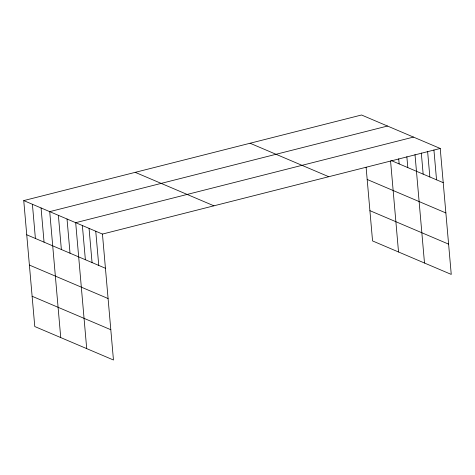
<?xml version="1.0" encoding="UTF-8"?>
<svg xmlns="http://www.w3.org/2000/svg" width="475" height="475" viewBox="0 0 475 475"><rect width="100%" height="100%" fill="white"/><g stroke="black" fill="none" stroke-linecap="round" stroke-linejoin="round"><path stroke-width="0.71" d="M23.75 200.592L102.446 234.068L113.46 360.003L34.77 326.533L23.75 200.592L361.54 114.998L440.23 148.467L451.25 274.408L372.554 240.932L366.106 167.218M387.505 126.041L49.721 211.642L60.735 337.577M413.476 137.085L75.685 222.686L86.705 348.626M102.446 234.068L440.23 148.467M391.168 160.526L443.223 182.667M367.181 179.473L445.871 212.942M250.07 143.242L328.759 176.718M369.906 210.662L448.602 244.132M135.221 172.348L213.916 205.817M26.742 234.792L105.438 268.268M29.391 265.068L108.086 298.538M32.122 296.257L110.812 329.733M433.924 149.987L436.537 179.823M427.619 151.507L429.845 176.979M421.313 153.033L423.16 174.135M415.002 154.553L424.496 263.025M406.855 156.691L407.811 167.604M398.709 158.828L399.154 163.922M390.563 160.966L398.525 251.982M95.754 231.218L98.747 265.424M89.062 228.374L92.055 262.574M82.377 225.53L85.369 259.73M67.028 219.005L70.021 253.205M58.377 215.323L61.37 249.523M41.064 207.955L44.056 242.161M32.407 204.274L35.399 238.48"/></g></svg>
